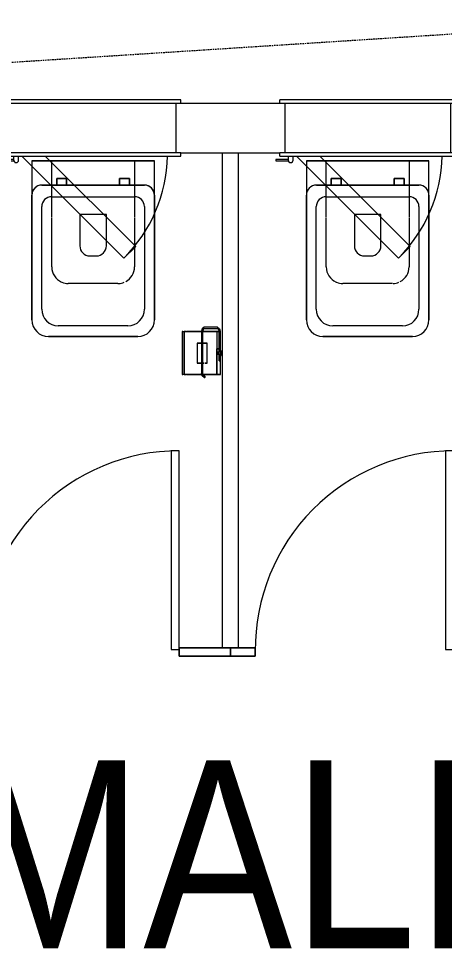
# Model space of a CAD drawing. Header units: millimetres. Extents: x 10569 to 232243, y -25347 to 80743.
# Drawn here: x 83137 to 84423, y 40145 to 42952 of the extents above; entities that cross this region are included whole.
import ezdxf

# ---------------------------------------------------------------- set-up
doc = ezdxf.new("R2010")
doc.units = ezdxf.units.MM
doc.linetypes.add('Hidden', pattern=[7.14375, 4.7625, -2.38125])
for name, color, linetype, lineweight in [('A-DETL-HDLN', 90, 'Hidden', 9), ('A-DOOR', 31, 'Continuous', 20), ('A-DOOR-FRAM', 31, 'Continuous', 30), ('A-WALL', 113, 'Continuous', 20), ('G-ANNO-TEXT', 231, 'Continuous', 5), ('P-SANR-FIXT', 6, 'Continuous', 9)]:
    doc.layers.add(name, color=color, linetype=linetype, lineweight=lineweight)
doc.styles.add('Swis721 BT_5', font='swiss.ttf', dxfattribs={"width": 0.85, "height": 567.642527})

# ---------------------------------------------------------------- blocks, each defined once
blk = doc.blocks.new('DLN_Toilet - DLN_Toilet-V351-TENDER DRAFT G_F')
at = {"layer": 'P-SANR-FIXT'}
for p, q in [((135, 700), (-135, 700)), ((-135, 700), (135, 700)), ((135, 700), (-135, 700)), ((-185, 650), (-185, 272.8)), ((-185, 272.8), (-185, 650)), ((-185, 650), (-185, 272.8)), ((-105, 667.8), (105.2, 667.8)), ((185, 272.8), (185, 650)), ((185, 650), (185, 272.8)), ((185, 272.8), (185, 650)), ((-155, 307.8), (-155, 617.8)), ((155.2, 617.8), (155.2, 307.8)), ((-75, 540), (75, 540)), ((-125, 340.5), (-125, 490)), ((125, 490), (125, 340.6)), ((10, 456.5), (-10, 456.5)), ((-40, 426.5), (-40, 331.7)), ((40, 331.7), (40, 426.5)), ((-125, 277.8), (-125, 338.8)), ((125, 338.9), (125, 277.9)), ((-40, 331.7), (40, 331.7)), ((-185, 272.8), (-185, 170)), ((125.2, 277.8), (-125, 277.8)), ((-125, 242.8), (-125, 277.8)), ((125, 277.9), (125, 242.8)), ((185, 170), (185, 272.8)), ((-155, 242.8), (155, 242.8)), ((-110, 242.8), (-155, 242.8)), ((-125, 170), (-125, 242.8)), ((-80, 242.8), (-110, 242.8)), ((-80, 242.8), (-110, 242.8)), ((-110, 242.8), (-110, 222.8)), ((-110, 222.8), (-110, 242.8)), ((-110, 242.8), (-80, 242.8)), ((80, 242.8), (-80, 242.8)), ((-80, 222.8), (-80, 242.8)), ((-80, 242.8), (-80, 222.8)), ((110, 242.8), (80, 242.8)), ((110, 242.8), (80, 242.8)), ((80, 242.8), (80, 222.8)), ((80, 222.8), (80, 242.8)), ((80, 242.8), (110, 242.8)), ((155, 242.8), (110, 242.8)), ((110, 222.8), (110, 242.8)), ((110, 242.8), (110, 222.8)), ((125, 242.8), (125, 170)), ((-110, 222.8), (-80, 222.8)), ((-80, 222.8), (-110, 222.8)), ((80, 222.8), (110, 222.8)), ((110, 222.8), (80, 222.8)), ((-185, 170), (185, 170)), ((-125, 170), (-185, 170)), ((125, 170), (-125, 170)), ((185, 170), (125, 170))]:
    blk.add_line(p, q, dxfattribs=at)
for centre, radius, start, end in [((-135, 650), 50, 90, 180), ((-135, 650), 50, 90, 180), ((-135, 650), 50, 90, 180), ((135, 650), 50, 0, 90), ((135, 650), 50, 0, 90), ((135, 650), 50, 0, 90), ((-105, 617.8), 50, 90, 180), ((105.2, 617.8), 50, 0, 90), ((-75, 490), 50, 118.0175, 180), ((-75, 490), 50, 92.0659, 112.5), ((75, 490), 50, 67.5, 90), ((75, 490), 50, 0, 66.0442), ((-10, 426.5), 30, 90, 180), ((10, 426.5), 30, 360, 90), ((-125, 307.8), 30, 180, 270), ((125.2, 307.8), 30, 270, 0), ((-155, 272.8), 30, 180, 270), ((-155, 272.8), 30, 180, 210), ((-155, 272.8), 30, 210, 240), ((155, 272.8), 30, 270, 0), ((155, 272.8), 30, 270, 0), ((-155, 272.8), 30, 240, 270)]:
    blk.add_arc(centre, radius, start, end, dxfattribs=at)
blk = doc.blocks.new('DLN_Toilet - DLN_Toilet-V354-TENDER DRAFT G_F')
at = {"layer": 'P-SANR-FIXT'}
for p, q in [((135, 700), (-135, 700)), ((-135, 700), (135, 700)), ((135, 700), (-135, 700)), ((-185, 650), (-185, 272.8)), ((-185, 272.8), (-185, 650)), ((-185, 650), (-185, 272.8)), ((-105, 667.8), (105.2, 667.8)), ((185, 272.8), (185, 650)), ((185, 650), (185, 272.8)), ((185, 272.8), (185, 650)), ((-155, 307.8), (-155, 617.8)), ((155.2, 617.8), (155.2, 307.8)), ((-75, 540), (75, 540)), ((-125, 340.5), (-125, 490)), ((125, 490), (125, 340.6)), ((10, 456.5), (-10, 456.5)), ((-40, 426.5), (-40, 331.7)), ((40, 331.7), (40, 426.5)), ((-125, 277.8), (-125, 338.8)), ((125, 338.9), (125, 277.9)), ((-40, 331.7), (40, 331.7)), ((-185, 272.8), (-185, 170)), ((125.2, 277.8), (-125, 277.8)), ((-125, 242.8), (-125, 277.8)), ((125, 277.9), (125, 242.8)), ((185, 170), (185, 272.8)), ((-155, 242.8), (155, 242.8)), ((-110, 242.8), (-155, 242.8)), ((-125, 170), (-125, 242.8)), ((-80, 242.8), (-110, 242.8)), ((-80, 242.8), (-110, 242.8)), ((-110, 242.8), (-110, 222.8)), ((-110, 222.8), (-110, 242.8)), ((-110, 242.8), (-80, 242.8)), ((80, 242.8), (-80, 242.8)), ((-80, 222.8), (-80, 242.8)), ((-80, 242.8), (-80, 222.8)), ((110, 242.8), (80, 242.8)), ((110, 242.8), (80, 242.8)), ((80, 242.8), (80, 222.8)), ((80, 222.8), (80, 242.8)), ((80, 242.8), (110, 242.8)), ((155, 242.8), (110, 242.8)), ((110, 222.8), (110, 242.8)), ((110, 242.8), (110, 222.8)), ((125, 242.8), (125, 170)), ((-110, 222.8), (-80, 222.8)), ((-80, 222.8), (-110, 222.8)), ((80, 222.8), (110, 222.8)), ((110, 222.8), (80, 222.8)), ((-185, 170), (185, 170)), ((-125, 170), (-185, 170)), ((125, 170), (-125, 170)), ((185, 170), (125, 170))]:
    blk.add_line(p, q, dxfattribs=at)
for centre, radius, start, end in [((-135, 650), 50, 90, 180), ((-135, 650), 50, 90, 180), ((-135, 650), 50, 90, 180), ((135, 650), 50, 0, 90), ((135, 650), 50, 0, 90), ((135, 650), 50, 0, 90), ((-105, 617.8), 50, 90, 180), ((105.2, 617.8), 50, 0, 90), ((-75, 490), 50, 118.0175, 180), ((-75, 490), 50, 92.0659, 112.5), ((-75, 490), 50, 90, 91.9224), ((75, 490), 50, 67.5, 90), ((75, 490), 50, 0, 66.0442), ((-10, 426.5), 30, 90, 180), ((10, 426.5), 30, 360, 90), ((-125, 307.8), 30, 180, 270), ((125.2, 307.8), 30, 270, 0), ((-155, 272.8), 30, 180, 270), ((-155, 272.8), 30, 180, 210), ((-155, 272.8), 30, 210, 270), ((155, 272.8), 30, 270, 0), ((155, 272.8), 30, 300, 0), ((155, 272.8), 30, 270, 300)]:
    blk.add_arc(centre, radius, start, end, dxfattribs=at)
blk = doc.blocks.new('DLN-Access Panel__AP01_ - _AP04_ 450 x 650 _WH_-V446-TENDER DRAFT G_F')
at = {"layer": 'A-DOOR', "lineweight": 15}
for p, q in [((-265, 75), (-265, 85)), ((265, 85), (-265, 85)), ((265, 75), (265, 85)), ((-265, 75), (265, 75)), ((-265, -85), (-265, -75)), ((265, -75), (-265, -75)), ((265, -85), (265, -75)), ((-240, -95), (-277.5, -95)), ((-277.5, -95), (-277.5, -100)), ((-277.5, -100), (-239.6, -100)), ((-265, -85), (265, -85)), ((-240, -85), (-240, -97.5)), ((-225, -97.5), (-225, -85)), ((-215, -85), (93.2, -393.2)), ((128.6, -357.8), (-144.3, -85)), ((93.2, -393.2), (128.6, -357.8))]:
    blk.add_line(p, q, dxfattribs=at)
for centre, radius, start, end in [((-232.5, -97.5), 7.5, 180, 0), ((-232.5, -97.5), 7.5, 199.4712, 301.6259), ((-232.5, -97.5), 7.5, 240, 300), ((-232.5, -97.5), 7.5, 243.2518, 301.6259), ((-225, -75), 450, 315, 358.7079)]:
    blk.add_arc(centre, radius, start, end, dxfattribs=at)
at = {"layer": 'A-DOOR-FRAM', "lineweight": 15}
for p, q in [((-250, 75), (-250, -75)), ((250, 75), (250, -75))]:
    blk.add_line(p, q, dxfattribs=at)
blk = doc.blocks.new('FP_588-TENDER DRAFT G_F')
at = {"layer": 'P-SANR-FIXT'}
blk.add_line((-12.7, -6.1), (-65, -6.1), dxfattribs=at)
blk = doc.blocks.new('FP_589-TENDER DRAFT G_F')
at = {"layer": 'P-SANR-FIXT'}
blk.add_line((-65, -120.1), (65, -120.1), dxfattribs=at)
blk = doc.blocks.new('FP_590-TENDER DRAFT G_F')
at = {"layer": 'P-SANR-FIXT'}
for p, q in [((30, -45), (-30, -45)), ((-30, -75), (30, -75))]:
    blk.add_line(p, q, dxfattribs=at)
blk = doc.blocks.new('FP_591-TENDER DRAFT G_F')
at = {"layer": 'P-SANR-FIXT'}
for p, q in [((65, -5), (-65, -5)), ((-65, -115), (65, -115))]:
    blk.add_line(p, q, dxfattribs=at)
blk = doc.blocks.new('FP_592-TENDER DRAFT G_F')
at = {"layer": 'P-SANR-FIXT'}
for p, q in [((-3, -2), (-3, -5)), ((3, -5), (3, -2))]:
    blk.add_line(p, q, dxfattribs=at)
blk = doc.blocks.new('FP_593-TENDER DRAFT G_F')
at = {"layer": 'P-SANR-FIXT'}
for p, q in [((-7, 0), (-7, -2)), ((7, -2), (7, 0))]:
    blk.add_line(p, q, dxfattribs=at)
blk = doc.blocks.new('FP_594-TENDER DRAFT G_F')
at = {"layer": 'P-SANR-FIXT'}
for p, q in [((-5, -5), (-5, -6.1)), ((-5, -10.1), (-5, -11)), ((5, -6.1), (5, -5)), ((5, -11), (5, -10.1))]:
    blk.add_line(p, q, dxfattribs=at)
blk = doc.blocks.new('FP_595-TENDER DRAFT G_F')
at = {"layer": 'P-SANR-FIXT'}
for p, q in [((-5, -6.1), (-66.1, -6.1)), ((23.2, -6.1), (5, -6.1))]:
    blk.add_line(p, q, dxfattribs=at)
blk = doc.blocks.new('FP_596-TENDER DRAFT G_F')
at = {"layer": 'P-SANR-FIXT'}
for p, q in [((-66.1, -10.1), (-5, -10.1)), ((5, -10.1), (23.2, -10.1))]:
    blk.add_line(p, q, dxfattribs=at)
blk = doc.blocks.new('FP_597-TENDER DRAFT G_F')
at = {"layer": 'P-SANR-FIXT', "flags": 128}
blk.add_lwpolyline([(-78.1, -14.1), (-73.2, -7.6), (-66.1, -6.1)], dxfattribs=at)
blk = doc.blocks.new('FP_598-TENDER DRAFT G_F')
at = {"layer": 'P-SANR-FIXT', "flags": 128}
blk.add_lwpolyline([(-74.1, -14.1), (-70.8, -10.9), (-66.1, -10.1)], dxfattribs=at)
blk = doc.blocks.new('FP_599-TENDER DRAFT G_F')
at = {"layer": 'P-SANR-FIXT'}
for p, q in [((-78.1, -14.1), (-78.1, -54)), ((-74.1, -54), (-74.1, -14.1))]:
    blk.add_line(p, q, dxfattribs=at)
blk = doc.blocks.new('FP_600-TENDER DRAFT G_F')
at = {"layer": 'P-SANR-FIXT', "flags": 128}
blk.add_lwpolyline([(-74.1, -54), (-70.8, -57.2), (-66.1, -58)], dxfattribs=at)
blk = doc.blocks.new('FP_601-TENDER DRAFT G_F')
at = {"layer": 'P-SANR-FIXT', "flags": 128}
blk.add_lwpolyline([(-78.1, -54), (-73.2, -60.5), (-66.1, -62)], dxfattribs=at)
blk = doc.blocks.new('FP_602-TENDER DRAFT G_F')
at = {"layer": 'P-SANR-FIXT'}
for p, q in [((-30, -58), (-65, -58)), ((30, -58), (-30, -58)), ((61.8, -58), (30, -58))]:
    blk.add_line(p, q, dxfattribs=at)
blk = doc.blocks.new('FP_603-TENDER DRAFT G_F')
at = {"layer": 'P-SANR-FIXT'}
for p, q in [((-65, -62), (-30, -62)), ((-30, -62), (30, -62)), ((30, -62), (61.8, -62))]:
    blk.add_line(p, q, dxfattribs=at)
blk = doc.blocks.new('FP_604-TENDER DRAFT G_F')
at = {"layer": 'P-SANR-FIXT'}
for p, q in [((69.8, -54), (66.4, -57.2)), ((65, -57.4), (61.8, -58))]:
    blk.add_line(p, q, dxfattribs=at)
blk = doc.blocks.new('FP_605-TENDER DRAFT G_F')
at = {"layer": 'P-SANR-FIXT'}
blk.add_line((65, -61.3), (61.8, -62), dxfattribs=at)
at = {"layer": 'P-SANR-FIXT', "flags": 128}
blk.add_lwpolyline([(73.8, -54), (68.8, -60.5), (65, -61.3)], dxfattribs=at)
blk = doc.blocks.new('FP_606-TENDER DRAFT G_F')
at = {"layer": 'P-SANR-FIXT'}
for p, q in [((69.8, -52.8), (69.8, -54)), ((73.8, -54), (73.8, -52.8))]:
    blk.add_line(p, q, dxfattribs=at)
blk = doc.blocks.new('DLN_Toilet Paper Roll - DLN_Toilet Paper Roll-V587-TENDER DRAFT G_F')
at = {"layer": 'P-SANR-FIXT'}
for p, q in [((-7, 0), (7, 0)), ((7, 0), (-7, 0)), ((-65, -6.9), (-65, -5)), ((-65, -5), (-65, -6.9)), ((-65, -6.5), (-65, -6.9)), ((-65, -6.9), (-65, -6.5)), ((-65, -15.5), (-65, -6.9)), ((-65, -6.9), (-65, -7.3)), ((-65, -6.9), (-12.7, -6.9)), ((-65, -7.3), (-65, -7.8)), ((-65, -7.8), (-65, -8.3)), ((-65, -8.3), (-65, -8.8)), ((-65, -8.8), (-65, -9.3)), ((-65, -9.3), (-65, -9.7)), ((-65, -9.7), (-65, -9.9)), ((-65, -9.9), (-65, -15.6)), ((-65, -59.7), (-65, -12.4)), ((-65, -12.4), (-65, -21.1)), ((-65, -120.1), (-65, -15.5)), ((-65, -15.5), (-12.7, -15.5)), ((-65, -15.6), (-65, -37.5)), ((-65, -21.1), (-65, -32.5)), ((-12.7, -6.5), (-12.7, -6.9)), ((-12.7, -6.9), (-12.7, -6.5)), ((-12.7, -6.9), (-12.7, -7.3)), ((-12.7, -15.5), (-12.7, -6.9)), ((-12.7, -7.3), (-12.7, -7.8)), ((-12.7, -7.8), (-12.7, -8.3)), ((-12.7, -8.3), (-12.7, -8.8)), ((-12.7, -8.8), (-12.7, -9.7)), ((-12.7, -9.7), (-12.7, -9.9)), ((-12.7, -9.9), (-12.7, -15.5)), ((-12.7, -15.5), (65, -15.5)), ((65, -15.5), (-12.7, -15.5)), ((-7, -2), (7, -2)), ((7, -2), (-7, -2)), ((-5, -5), (5, -5)), ((-1.3, -5), (-5, -5)), ((-5, -11), (-2.5, -11)), ((5, -11), (-5, -11)), ((-3, -2), (3, -2)), ((3, -2), (-3, -2)), ((-3, -5), (-1.5, -5)), ((-1.5, -5), (-3, -5)), ((-2.5, -11), (2.5, -11)), ((-1.5, -5), (1.5, -5)), ((1.5, -5), (-1.5, -5)), ((1.3, -5), (-1.3, -5)), ((5, -5), (1.3, -5)), ((1.5, -5), (3, -5)), ((3, -5), (1.5, -5)), ((2.5, -11), (5, -11)), ((23.2, -9.3), (23.2, -6.9)), ((23.2, -6.9), (23.2, -9.3)), ((65, -15.1), (65, -5)), ((65, -5), (65, -15.1)), ((65, -21.1), (65, -15.1)), ((65, -15.1), (65, -59.7)), ((65, -15.6), (65, -15.5)), ((65, -15.5), (65, -120.1)), ((65, -37.5), (65, -15.6)), ((65, -32.5), (65, -21.1)), ((-65, -32.5), (-65, -45)), ((-65, -37.8), (-65, -59)), ((-65, -45.5), (-65, -45)), ((-65, -45), (-65, -45.5)), ((-65, -47), (-65, -45.5)), ((-65, -45.5), (-65, -47)), ((-65, -47), (-65, -59.3)), ((-65, -49.4), (-65, -47)), ((-65, -47), (-65, -49.4)), ((-65, -52.5), (-65, -49.4)), ((-65, -49.4), (-65, -52.5)), ((-65, -56.1), (-65, -52.5)), ((-65, -52.5), (-65, -56.1)), ((-65, -59.3), (-65, -56.1)), ((-65, -56.1), (-65, -59.7)), ((-30, -45.5), (-30, -45)), ((-30, -45), (-30, -52.5)), ((-30, -47), (-30, -45.5)), ((-30, -49.4), (-30, -47)), ((-30, -52.5), (-30, -49.4)), ((-30, -56.1), (-30, -52.5)), ((-30, -52.5), (-30, -55.1)), ((-30, -55.7), (-30, -55)), ((-30, -55), (-30, -55.7)), ((-30, -56.5), (-30, -55.7)), ((-30, -55.7), (-30, -56.5)), ((30, -47), (30, -45)), ((30, -45), (30, -45.5)), ((30, -45.5), (30, -47)), ((30, -49.4), (30, -47)), ((30, -47), (30, -49.4)), ((30, -52.5), (30, -49.6)), ((30, -49.6), (30, -52.5)), ((30, -57.5), (30, -55)), ((30, -55), (30, -55.7)), ((30, -55.7), (30, -58.7)), ((30, -56.1), (30, -59.7)), ((65, -45), (65, -32.5)), ((65, -59), (65, -37.8)), ((65, -45.5), (65, -45)), ((65, -45), (65, -45.5)), ((65, -47), (65, -45.5)), ((65, -45.5), (65, -47)), ((65, -59.7), (65, -47)), ((65, -49.4), (65, -47)), ((65, -47), (65, -49.4)), ((65, -52.5), (65, -49.4)), ((65, -49.4), (65, -52.5)), ((65, -56.1), (65, -52.5)), ((65, -52.5), (65, -56.1)), ((65, -59.7), (65, -56.1)), ((65, -56.1), (65, -59.7)), ((-65, -59.8), (-65, -78.6)), ((-65, -96.9), (-65, -60)), ((-65, -60), (-65, -63.9)), ((-65, -60.8), (-65, -73)), ((-65, -63.9), (-65, -60.8)), ((-65, -67.5), (-65, -63.9)), ((-65, -63.9), (-65, -67.5)), ((-65, -70.6), (-65, -67.5)), ((-65, -67.5), (-65, -70.6)), ((-65, -73), (-65, -70.6)), ((-65, -70.6), (-65, -73)), ((-65, -74.5), (-65, -73)), ((-65, -73), (-65, -74.5)), ((-65, -75), (-65, -74.5)), ((-65, -74.5), (-65, -75)), ((-65, -75), (-65, -87.5)), ((-65, -79.9), (-65, -95.2)), ((-30, -59.7), (-30, -56.2)), ((-30, -58.7), (-30, -56.5)), ((-30, -56.5), (-30, -60)), ((-30, -60), (-30, -58.7)), ((-30, -61.3), (-30, -60)), ((-30, -60), (-30, -62.5)), ((-30, -63.9), (-30, -60)), ((-30, -62.5), (-30, -61.3)), ((-30, -65), (-30, -62.5)), ((-30, -62.5), (-30, -65)), ((-30, -67.5), (-30, -65.2)), ((-30, -65.2), (-30, -70.4)), ((-30, -70.4), (-30, -67.5)), ((-30, -73), (-30, -70.6)), ((-30, -70.6), (-30, -75)), ((-30, -74.5), (-30, -73)), ((-30, -75), (-30, -74.5)), ((30, -63.5), (30, -57.5)), ((30, -58.7), (30, -60)), ((30, -60), (30, -61.3)), ((30, -60), (30, -63.8)), ((30, -61.3), (30, -62.5)), ((30, -62.5), (30, -63.5)), ((30, -64.3), (30, -63.5)), ((30, -63.5), (30, -64.3)), ((30, -63.9), (30, -67.5)), ((30, -65), (30, -64.3)), ((30, -64.3), (30, -65)), ((30, -75), (30, -64.9)), ((30, -67.5), (30, -70.6)), ((30, -70.6), (30, -73)), ((30, -73), (30, -74.5)), ((30, -74.5), (30, -75)), ((65, -78.6), (65, -59.8)), ((65, -73), (65, -60)), ((65, -60), (65, -96.9)), ((65, -63.9), (65, -60)), ((65, -60), (65, -63.9)), ((65, -67.5), (65, -63.9)), ((65, -63.9), (65, -67.5)), ((65, -70.6), (65, -67.5)), ((65, -67.5), (65, -70.6)), ((65, -73), (65, -70.6)), ((65, -70.6), (65, -73)), ((65, -74.5), (65, -73)), ((65, -73), (65, -74.5)), ((65, -75), (65, -74.5)), ((65, -74.5), (65, -75)), ((65, -87.5), (65, -75)), ((65, -95.2), (65, -79.9)), ((-65, -87.5), (-65, -96.9)), ((-65, -96.9), (-65, -107.7)), ((-65, -107.6), (-65, -98.9)), ((-65, -98.9), (-65, -107.6)), ((-65, -115), (-65, -109.9)), ((-65, -109.9), (-65, -113.1)), ((-65, -110), (-65, -113.7)), ((65, -96.9), (65, -87.5)), ((65, -107.7), (65, -96.9)), ((65, -107.6), (65, -98.9)), ((65, -98.9), (65, -107.6)), ((65, -113.1), (65, -109.9)), ((65, -109.9), (65, -115)), ((65, -113.7), (65, -110)), ((-65, -113.1), (-65, -115)), ((-65, -118.1), (-65, -120.1)), ((65, -118.1), (-65, -118.1)), ((-65, -120.1), (65, -120.1)), ((65, -115), (65, -113.1)), ((65, -120.1), (65, -118.1))]:
    blk.add_line(p, q, dxfattribs=at)
for start_param, end_param in [(0, 3.141593), (3.141593, 6.283185)]:
    blk.add_ellipse((71.8, -52.8), major_axis=(2, 0), ratio=0.802744, start_param=start_param, end_param=end_param, dxfattribs=at)
for points, knots in [([(-4.7, -6.8), (-4.8, -6.6), (-4.9, -6.3), (-5, -6.1), (-5, -6.1), (-5, -6.1)], [0.6, 0.6, 0.6, 0.6, 0.8, 0.9, 1, 1, 1, 1]), ([(-5, -6.1), (-5, -6.1), (-5, -6.2), (-4.9, -6.4), (-4.8, -6.7), (-4.8, -6.9)], [0, 0, 0, 0, 0.25, 0.5, 1, 1, 1, 1]), ([(-4.7, -7.8), (-4.7, -7.9), (-4.6, -8.3), (-4.7, -8.8), (-4.8, -9.3), (-4.9, -9.7), (-5, -10), (-5, -10.1), (-5, -10.1)], [0.2222222, 0.2222222, 0.2222222, 0.2222222, 0.3333333, 0.4444444, 0.5833333, 0.7222222, 0.8611111, 1, 1, 1, 1]), ([(-5, -10.1), (-5, -10.1), (-5, -10.1), (-4.9, -10), (-4.8, -9.8), (-4.8, -9.7), (-4.8, -9.6)], [0, 0, 0, 0, 0.2, 0.4, 0.7, 0.8, 0.8, 0.8, 0.8]), ([(5, -6.1), (5, -6.1), (5, -6.1), (4.9, -6.3), (4.8, -6.6), (4.7, -7), (4.6, -7.1)], [0, 0, 0, 0, 0.1, 0.2, 0.4, 0.5, 0.5, 0.5, 0.5]), ([(4.7, -7.8), (4.7, -7.8), (4.7, -7.7), (4.7, -7.5), (4.7, -7.4), (4.7, -7.3)], [0.7777778, 0.7777778, 0.7777778, 0.7777778, 0.7916667, 0.8611111, 0.8888889, 0.8888889, 0.8888889, 0.8888889]), ([(5, -10.1), (5, -10.1), (5, -10), (4.9, -9.8), (4.8, -9.3), (4.7, -8.7), (4.7, -8.3), (4.6, -8), (4.7, -7.9), (4.7, -7.8)], [0, 0, 0, 0, 0.1111111, 0.2222222, 0.4444444, 0.5833333, 0.6527778, 0.7222222, 0.7777778, 0.7777778, 0.7777778, 0.7777778]), ([(4.7, -9.3), (4.7, -9.5), (4.9, -9.8), (5, -10.1), (5, -10.1), (5, -10.1)], [0, 0, 0, 0, 0.4, 0.7, 1, 1, 1, 1]), ([(4.8, -6.9), (4.8, -6.7), (4.9, -6.4), (5, -6.2), (5, -6.1), (5, -6.1)], [0, 0, 0, 0, 0.5, 0.75, 1, 1, 1, 1])]:
    blk.add_open_spline(points, degree=3, knots=knots, dxfattribs=at)
for points in [[(-4.8, -6.9), (-4.8, -7.1), (-4.7, -7.2), (-4.7, -7.3)], [(-4.8, -9.6), (-4.7, -9.5), (-4.7, -9.4), (-4.7, -9.3)], [(-4.7, -9.3), (-4.6, -9.2), (-4.6, -8.9), (-4.5, -8.5), (-4.5, -8), (-4.5, -7.6), (-4.6, -7.1), (-4.7, -6.9), (-4.7, -6.8)], [(-4.7, -7.3), (-4.7, -7.5), (-4.7, -7.6), (-4.7, -7.8)], [(4.6, -7.1), (4.6, -7.3), (4.5, -7.6), (4.5, -8), (4.5, -8.5), (4.6, -8.9), (4.6, -9.2), (4.7, -9.3)], [(4.7, -7.3), (4.7, -7.2), (4.8, -7.1), (4.8, -6.9)]]:
    blk.add_open_spline(points, degree=3, dxfattribs=at)
for name in ['FP_593-TENDER DRAFT G_F', 'FP_597-TENDER DRAFT G_F', 'FP_599-TENDER DRAFT G_F', 'FP_598-TENDER DRAFT G_F', 'FP_595-TENDER DRAFT G_F', 'FP_596-TENDER DRAFT G_F', 'FP_591-TENDER DRAFT G_F', 'FP_588-TENDER DRAFT G_F', 'FP_594-TENDER DRAFT G_F', 'FP_592-TENDER DRAFT G_F', 'FP_601-TENDER DRAFT G_F', 'FP_600-TENDER DRAFT G_F', 'FP_590-TENDER DRAFT G_F', 'FP_604-TENDER DRAFT G_F', 'FP_605-TENDER DRAFT G_F', 'FP_606-TENDER DRAFT G_F', 'FP_602-TENDER DRAFT G_F', 'FP_603-TENDER DRAFT G_F', 'FP_589-TENDER DRAFT G_F']:
    blk.add_blockref(name, (0, 0), dxfattribs=at)
blk = doc.blocks.new('DLN_Partition Door - 600x2100_100x25 _WH_GH_-V647-TENDER DRAFT G_F')
at = {"layer": 'A-DOOR', "lineweight": 9}
for p, q in [((20, -509.1), (20, -534.1)), ((620, -509.1), (20, -509.1)), ((620, -534.1), (620, -509.1)), ((20, -534.1), (620, -534.1))]:
    blk.add_line(p, q, dxfattribs=at)
blk.add_arc((20, -534.1), 600, 0, 90.5, dxfattribs=at)
at = {"layer": 'P-SANR-FIXT'}
for p, q in [((25, 140.9), (0, 140.9)), ((0, 140.9), (0, 65.9)), ((0, 65.9), (0, 140.9)), ((0, 140.9), (25, 140.9)), ((25, 65.9), (25, 140.9)), ((25, 140.9), (25, 124.2)), ((25, 124.2), (25, 65.9)), ((0, 65.9), (25, 65.9)), ((25, 65.9), (0, 65.9)), ((25, -534.1), (0, -534.1)), ((0, -534.1), (0, -688.3)), ((0, -688.3), (0, -534.1)), ((0, -534.1), (25, -534.1)), ((25, -688.3), (25, -534.1)), ((25, -534.1), (25, -663.3)), ((25, -663.3), (25, -688.3)), ((0, -688.3), (25, -688.3)), ((25, -688.3), (0, -688.3))]:
    blk.add_line(p, q, dxfattribs=at)
blk = doc.blocks.new('DLN_Partition Door - 600x2100_100x25 _WH_GH_-V648-TENDER DRAFT G_F')
at = {"layer": 'A-DOOR', "lineweight": 9}
for p, q in [((20, -509.1), (20, -534.1)), ((620, -509.1), (20, -509.1)), ((620, -534.1), (620, -509.1)), ((20, -534.1), (620, -534.1))]:
    blk.add_line(p, q, dxfattribs=at)
blk.add_arc((20, -534.1), 600, 0, 90.5, dxfattribs=at)
at = {"layer": 'P-SANR-FIXT'}
for p, q in [((25, 140.9), (0, 140.9)), ((0, 140.9), (0, 65.9)), ((0, 65.9), (0, 140.9)), ((0, 140.9), (25, 140.9)), ((25, 65.9), (25, 140.9)), ((25, 140.9), (25, 115.9)), ((25, 115.9), (25, 65.9)), ((0, 65.9), (25, 65.9)), ((25, 65.9), (0, 65.9)), ((25, -534.1), (0, -534.1)), ((0, -534.1), (0, -688.3)), ((0, -688.3), (0, -534.1)), ((0, -534.1), (25, -534.1)), ((25, -688.3), (25, -534.1)), ((25, -534.1), (25, -671.6)), ((25, -671.6), (25, -688.3)), ((0, -688.3), (25, -688.3)), ((25, -688.3), (0, -688.3))]:
    blk.add_line(p, q, dxfattribs=at)

msp = doc.modelspace()

# ---------------------------------------------------------------- linework, layer by layer
at = {"layer": 'A-DETL-HDLN'}
msp.add_line((88989.29296, 43197.48546), (81214.29296, 42697.48546), dxfattribs=at)
at = {"layer": 'A-WALL'}
for p, q in [((83627.20963, 42697.48546), (83926.3763, 42697.48546)), ((83627.20963, 42547.48546), (83926.3763, 42547.48546))]:
    msp.add_line(p, q, dxfattribs=at)
at = {"layer": 'A-WALL', "lineweight": 9}
for p, q in [((83751.79296, 42547.48546), (83751.79296, 41052.48546)), ((83801.79296, 41052.48546), (83801.79296, 42547.48546)), ((83801.79296, 41052.48546), (83751.79296, 41052.48546))]:
    msp.add_line(p, q, dxfattribs=at)

# ---------------------------------------------------------------- block references
at = {"layer": 'A-DOOR', "lineweight": 15}
for p in [(83362.20963, 42622.48546), (84191.3763, 42622.48546)]:
    msp.add_blockref('DLN-Access Panel__AP01_ - _AP04_ 450 x 650 _WH_-V446-TENDER DRAFT G_F', p, dxfattribs=at)
at = {"layer": 'P-SANR-FIXT'}
for name, p, rotation in [('DLN_Toilet - DLN_Toilet-V354-TENDER DRAFT G_F', (83362.20963, 42692.48546), 180), ('DLN_Toilet - DLN_Toilet-V351-TENDER DRAFT G_F', (84191.3763, 42692.48546), 180), ('DLN_Toilet Paper Roll - DLN_Toilet Paper Roll-V587-TENDER DRAFT G_F', (83751.79296, 41942.48546), 269.9999999999998), ('DLN_Partition Door - 600x2100_100x25 _WH_GH_-V647-TENDER DRAFT G_F', (83088.49662, 41027.48546), 89.9999999999998), ('DLN_Partition Door - 600x2100_100x25 _WH_GH_-V648-TENDER DRAFT G_F', (83917.66329, 41027.48546), 89.9999999999998)]:
    msp.add_blockref(name, p, dxfattribs=dict(at, rotation=rotation))

# ---------------------------------------------------------------- texts
at = {"layer": 'G-ANNO-TEXT', "color": 7, "insert": (82091.18459, 40712.42324), "char_height": 567.642527, "width": 4996.8, "attachment_point": 1, "line_spacing_factor": 1.00667, "style": 'Swis721 BT_5'}
msp.add_mtext('FEMALE LAV.', dxfattribs=at)

doc.saveas('drawing.dxf')
